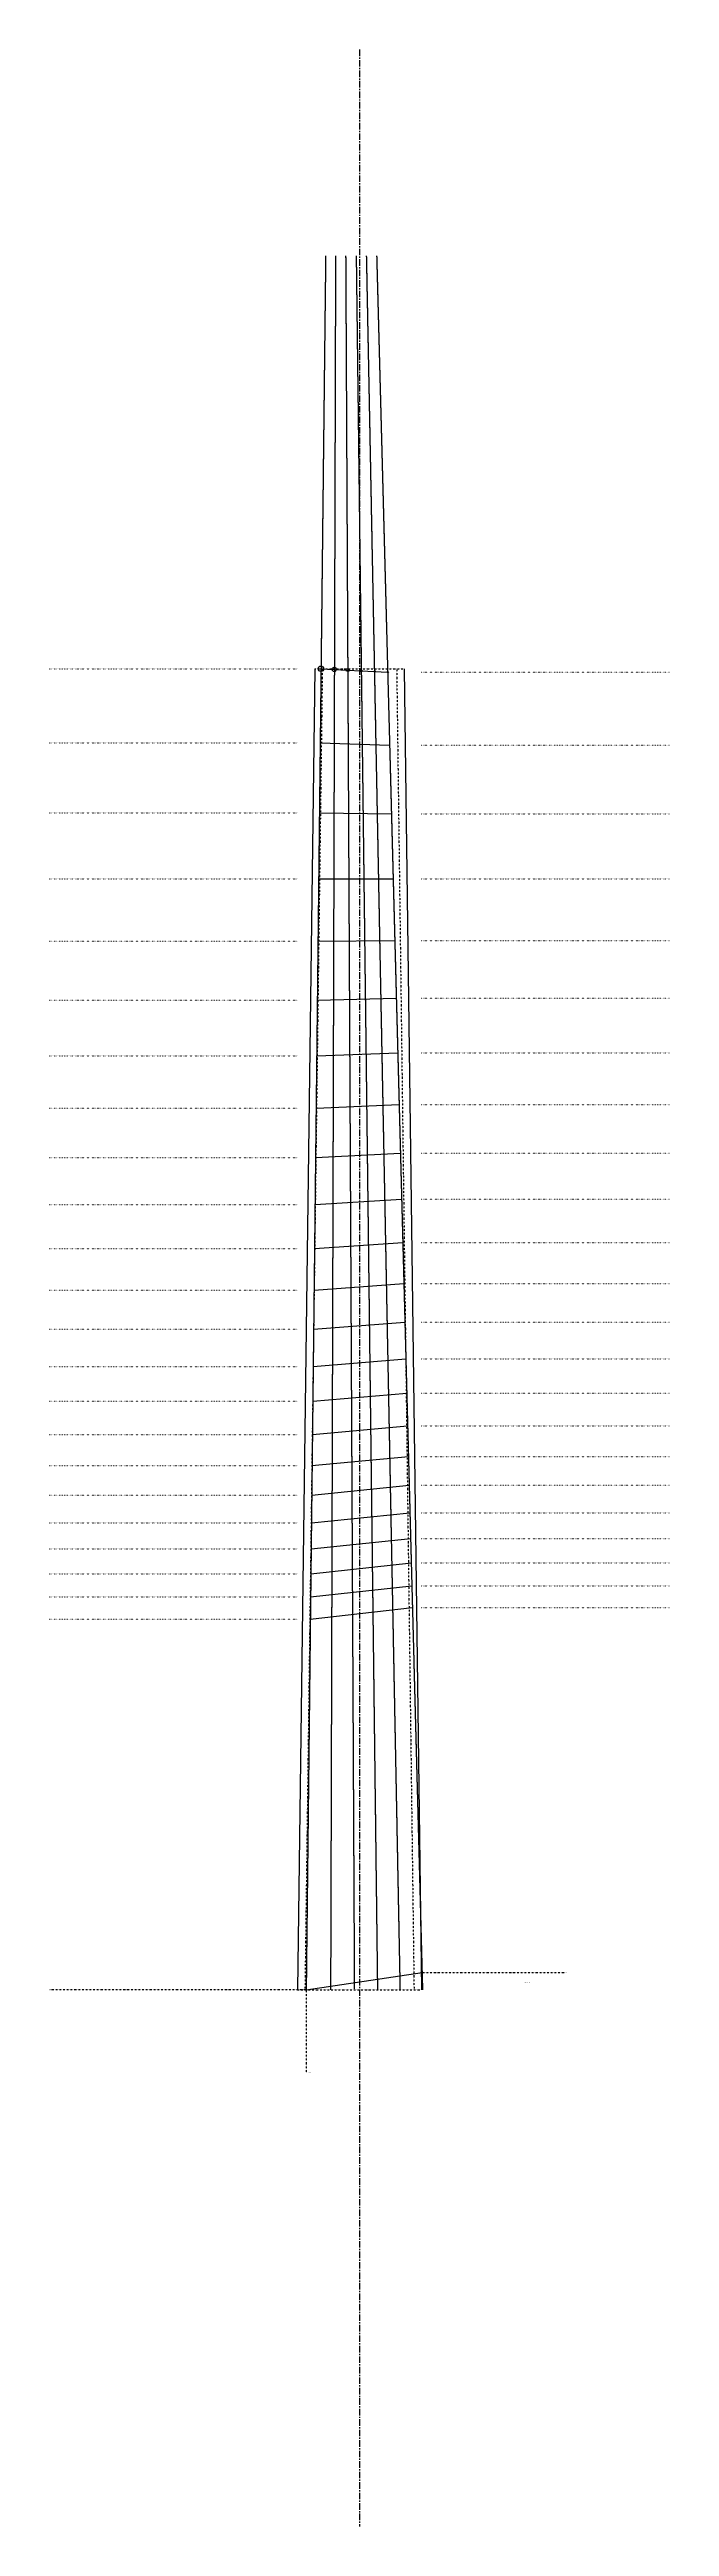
# Model space of a CAD drawing. Header units: millimetres. Extents: x 0 to 300, y -150 to 1050.
import ezdxf

# ---------------------------------------------------------------- set-up
doc = ezdxf.new("R2010")
doc.units = ezdxf.units.MM
for name, pattern in [('CENTER', [5.08, 3.175, -0.635, 0.635, -0.635]), ('DASHED', [1.524, 1.27, -0.254]), ('DASHED2', [0.762, 0.635, -0.127]), ('DOT', [0.508, 0, -0.508]), ('DOT2', [0.254, 0, -0.254])]:
    doc.linetypes.add(name, pattern=pattern)
doc.styles.add('OpenSans', font='OpenSans-Regular.ttf')

msp = doc.modelspace()

# ---------------------------------------------------------------- linework, layer by layer
at = {"linetype": 'CENTER'}
msp.add_line((150, 1050), (150, -150), dxfattribs=at)
at = {"linetype": 'DASHED'}
for p, q in [((133.6, 950), (124.2, 110)), ((138.4, 950), (136, 110)), ((143.3, 950), (147.5, 110)), ((148.4, 950), (158.7, 110)), ((153.3, 950), (169.6, 110)), ((158.3, 950), (180.5, 110))]:
    msp.add_line(p, q, dxfattribs=at)
at = {"linetype": 'DASHED2'}
for p, q in [((133.6, 950), (124.2, 110)), ((138.4, 950), (136, 110)), ((143.3, 950), (147.5, 110)), ((148.4, 950), (158.7, 110)), ((153.3, 950), (169.6, 110)), ((158.3, 950), (180.5, 110))]:
    msp.add_line(p, q, dxfattribs=at)
at = {"linetype": 'DOT'}
for p, q in [((0, 750), (120, 750)), ((180, 748.4), (300, 748.4)), ((0, 714.1), (120, 714.1)), ((180, 713), (300, 713)), ((0, 680.2), (120, 680.2)), ((180, 679.7), (300, 679.7)), ((0, 648.2), (120, 648.2)), ((180, 648.2), (300, 648.2)), ((0, 618), (120, 618)), ((180, 618.4), (300, 618.4)), ((0, 589.5), (120, 589.5)), ((180, 590.4), (300, 590.4)), ((0, 562.5), (120, 562.5)), ((180, 563.9), (300, 563.9)), ((0, 537.1), (120, 537.1)), ((180, 538.9), (300, 538.9)), ((0, 513.2), (120, 513.2)), ((180, 515.3), (300, 515.3)), ((180, 493), (300, 493)), ((0, 490.5), (120, 490.5)), ((0, 469.2), (120, 469.2)), ((180, 472), (300, 472)), ((0, 449), (120, 449)), ((180, 452.1), (300, 452.1)), ((180, 433.4), (300, 433.4)), ((0, 430), (120, 430)), ((0, 412), (120, 412)), ((180, 415.7), (300, 415.7)), ((180, 399), (300, 399)), ((0, 395.1), (120, 395.1)), ((0, 379.1), (120, 379.1)), ((180, 383.3), (300, 383.3)), ((0, 364), (120, 364)), ((180, 368.4), (300, 368.4)), ((0, 349.7), (120, 349.7)), ((180, 354.4), (300, 354.4)), ((0, 336.3), (120, 336.3)), ((180, 341.1), (300, 341.1)), ((180, 328.6), (300, 328.6)), ((0, 323.6), (120, 323.6)), ((180, 316.8), (300, 316.8)), ((0, 311.6), (120, 311.6)), ((0, 300.3), (120, 300.3)), ((180, 305.7), (300, 305.7)), ((0, 289.6), (120, 289.6)), ((180, 295.2), (300, 295.2))]:
    msp.add_line(p, q, dxfattribs=at)
for p, q in [((128.4, 750), (120, 110)), ((131.3, 750), (163.7, 748.4)), ((171.6, 750), (180, 110)), ((130.9, 714.1), (164.6, 713)), ((130.6, 680.2), (165.5, 679.7)), ((130.2, 648.2), (166.3, 648.2)), ((129.9, 618), (167.1, 618.4)), ((129.6, 589.5), (167.8, 590.4)), ((129.3, 562.5), (168.5, 563.9)), ((129, 537.1), (169.2, 538.9)), ((128.7, 513.2), (169.8, 515.3)), ((128.5, 490.5), (170.4, 493)), ((128.2, 469.2), (171, 472)), ((128, 449), (171.5, 452.1)), ((127.8, 430), (172, 433.4)), ((127.6, 412), (172.5, 415.7)), ((127.4, 395.1), (172.9, 399)), ((127.2, 379.1), (173.3, 383.3)), ((127, 364), (173.7, 368.4)), ((126.9, 349.7), (174.1, 354.4)), ((126.7, 336.3), (174.4, 341.1)), ((126.6, 323.6), (174.8, 328.6)), ((126.5, 311.6), (175.1, 316.8)), ((126.3, 300.3), (175.4, 305.7)), ((126.2, 289.6), (175.6, 295.2)), ((124.2, 110), (180.3, 118.4)), ((124.2, 110), (180.3, 118.4))]:
    msp.add_line(p, q)
at = {"linetype": 'DOT2'}
for p, q in [((132, 750), (123.6, 110)), ((128.4, 750), (171.6, 750)), ((168, 750), (176.4, 110)), ((124.2, 110), (0, 110)), ((120, 110), (180, 110)), ((124.2, 110), (124.2, 70)), ((180.3, 118.4), (250, 118.4))]:
    msp.add_line(p, q, dxfattribs=at)
for centre, radius in [((131.3, 750), 1.32), ((137.8, 749.7), 1.07), ((144.3, 749.4), 0.762), ((150.8, 749), 0.457), ((157.3, 748.7), 0.356), ((163.7, 748.4), 0.279)]:
    msp.add_circle(centre, radius)

# ---------------------------------------------------------------- texts
at = {"char_height": 0.1, "attachment_point": 1, "style": 'OpenSans'}
for s, insert in [('0 : 0.0 mm', (50, 750)), ('0 : 1.591 mm', (260, 748.4)), ('1 : 35.92 mm', (50, 714.1)), ('1 : 36.95 mm', (260, 713)), ('2 : 69.825 mm', (50, 680.2)), ('2 : 70.325 mm', (260, 679.7)), ('3 : 101.826 mm', (50, 648.2)), ('3 : 101.826 mm', (260, 648.2)), ('4 : 132.032 mm', (50, 618)), ('4 : 131.56 mm', (260, 618.4)), ('5 : 160.542 mm', (50, 589.5)), ('5 : 159.624 mm', (260, 590.4)), ('6 : 187.452 mm', (50, 562.5)), ('6 : 186.114 mm', (260, 563.9)), ('7 : 212.851 mm', (50, 537.1)), ('7 : 211.116 mm', (260, 538.9)), ('8 : 236.825 mm', (50, 513.2)), ('8 : 234.716 mm', (260, 515.3)), ('9 : 256.991 mm', (260, 493)), ('9 : 259.454 mm', (50, 490.5)), ('10 : 280.812 mm', (50, 469.2)), ('10 : 278.015 mm', (260, 472)), ('11 : 300.972 mm', (50, 449)), ('11 : 297.86 mm', (260, 452.1)), ('12 : 316.591 mm', (260, 433.4)), ('12 : 320.0 mm', (50, 430)), ('13 : 337.96 mm', (50, 412)), ('13 : 334.271 mm', (260, 415.7)), ('14 : 350.958 mm', (260, 399)), ('14 : 354.912 mm', (50, 395.1)), ('15 : 370.913 mm', (50, 379.1)), ('15 : 366.709 mm', (260, 383.3)), ('16 : 386.016 mm', (50, 364)), ('16 : 381.575 mm', (260, 368.4)), ('17 : 400.271 mm', (50, 349.7)), ('17 : 395.608 mm', (260, 354.4)), ('18 : 413.726 mm', (50, 336.3)), ('18 : 408.852 mm', (260, 341.1)), ('19 : 421.354 mm', (260, 328.6)), ('19 : 426.426 mm', (50, 323.6)), ('20 : 433.153 mm', (260, 316.8)), ('20 : 438.413 mm', (50, 311.6)), ('21 : 449.727 mm', (50, 300.3)), ('21 : 444.291 mm', (260, 305.7)), ('22 : 460.406 mm', (50, 289.6)), ('22 : 454.803 mm', (260, 295.2)), ('640.0 mm', (50, 110)), ('Compensación/Compensation:1.59 mm', (230, 113.4)), ('631.59 mm', (250, 118.4)), ('Puente con entonación/Intonated Bridge', (124.2, 70))]:
    msp.add_mtext(s, dxfattribs=dict(at, insert=insert))

doc.saveas('drawing.dxf')
